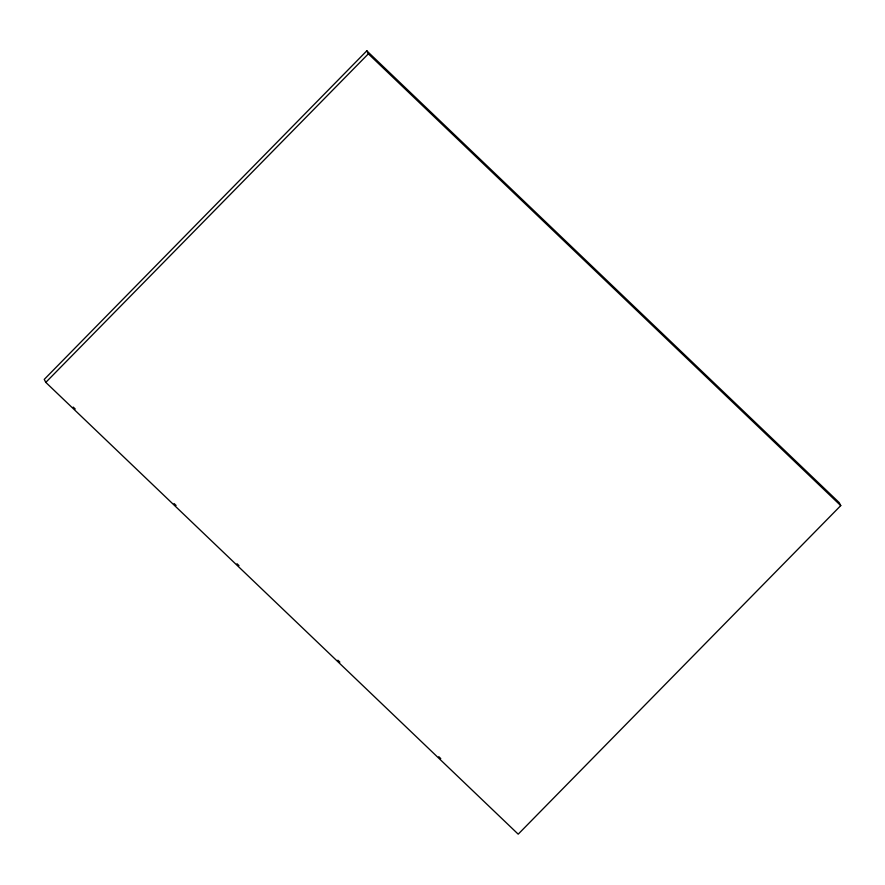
<?xml version="1.0" encoding="UTF-8"?>
<svg xmlns="http://www.w3.org/2000/svg" width="885" height="885" viewBox="0 0 885 885"><rect width="100%" height="100%" fill="white"/><g stroke="black" fill="none" stroke-linecap="round" stroke-linejoin="round"><path stroke-width="1.33" d="M366.799 50.832L44.25 379.388L45.799 382.386L518.201 834.168L840.75 505.612L839.201 502.614L366.799 50.832L368.348 53.83L840.75 505.612M45.799 382.386L368.348 53.83M73.212 407.089L75.214 409.003M174.091 503.554L176.082 505.468M237.003 563.734L239.005 565.637M337.882 660.199L339.873 662.113M438.75 756.675L440.752 758.578"/></g></svg>
